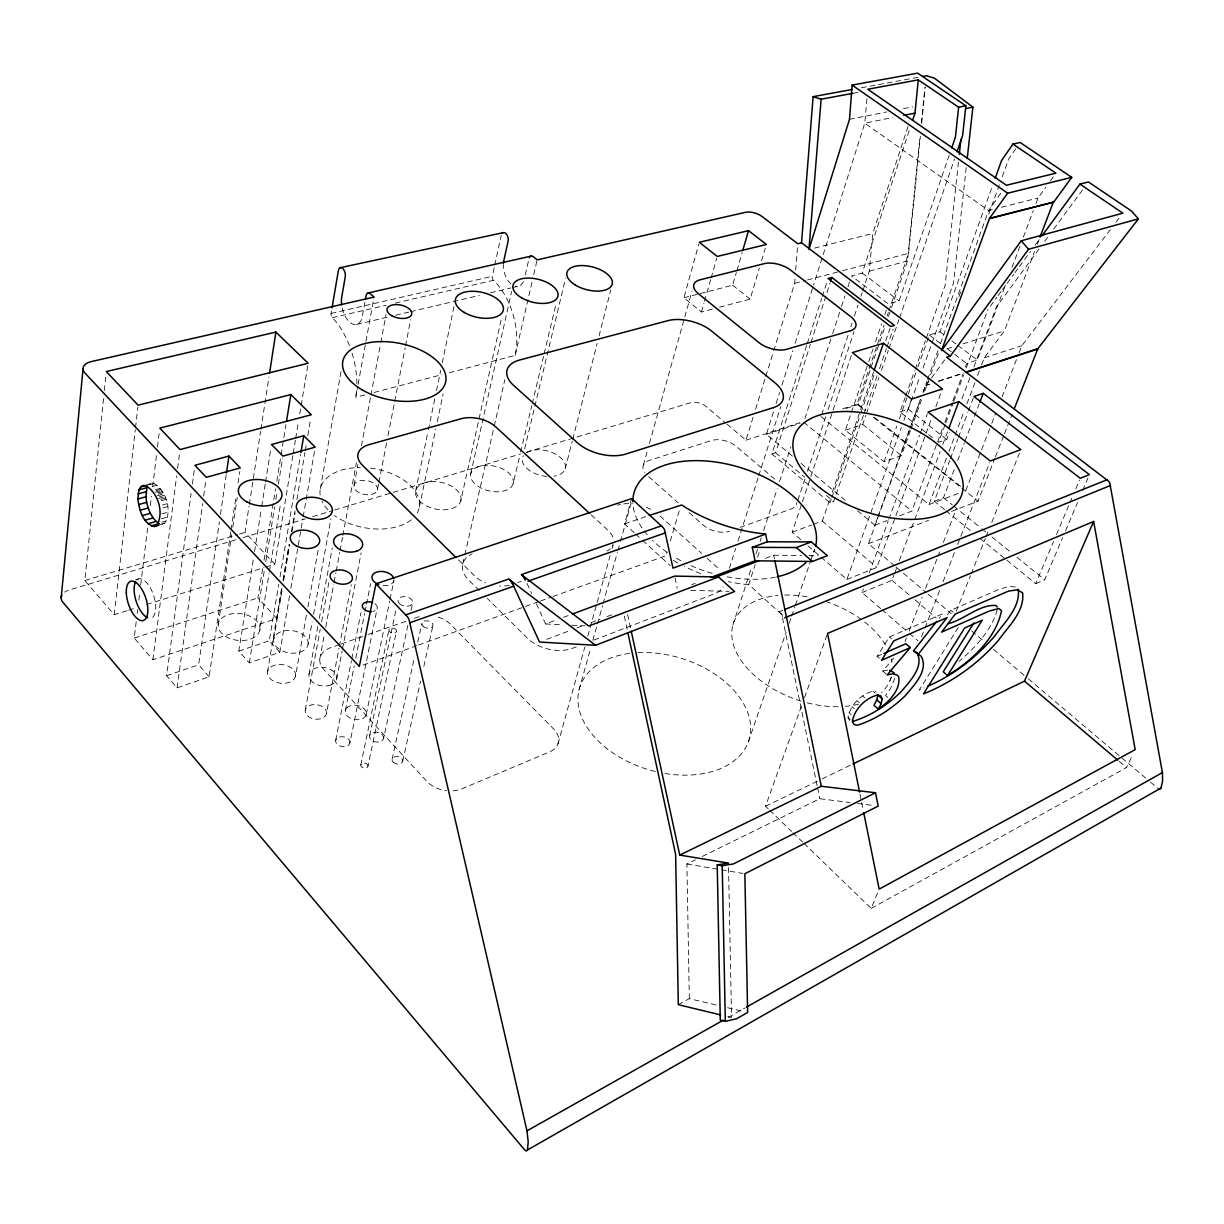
<?xml version="1.0" encoding="UTF-8"?>
<svg xmlns="http://www.w3.org/2000/svg" width="1224" height="1224" viewBox="0 0 1224 1224"><rect width="100%" height="100%" fill="white"/><g stroke="black" fill="none" stroke-linecap="round" stroke-linejoin="round"><path stroke-width="0.75" stroke-dasharray="5 3.75" d="M162.18 524.193L164.735 523.229C172.37 510.852 166.525 490.931 153.995 483.449L147.89 484.184M773.706 350.829L794.636 283.356L795.08 277.695M795.676 270.152L797.604 245.626M866.959 98.67L864.756 123.18L813.547 285.131M862.752 290.914L869.3 271.177L872.819 233.463L908.055 126.393M891.5 307.607L907.474 260.987L919.989 136.384M921.32 123.165L924.916 87.287M888.945 310.774L908.591 253.307L920.371 136.201M921.703 122.981L925.298 87.088M126.837 610.745L114.199 614.708L84.823 580.513L103.581 398.121M104.361 390.533L105.723 377.237M958.484 162.012L945.112 285.36L926.048 338.849M966.226 167.627L953.542 282.974L922.299 370.076M114.199 614.708L135.298 429.701M135.512 427.819L137.868 407.057M281.918 588.254L276.792 618.426L152.908 659.767L134.227 638.025L136.292 620.996M137.226 613.438L137.685 609.659M138.832 600.204L139.75 592.646M140.668 585.072L147.813 526.458M150.353 505.65L151.501 496.194M152.648 486.739L156.565 454.594M157.483 447.035L159.089 433.801M152.908 659.767L176.623 476.075M177.602 468.501L179.806 451.457M230.755 531.874L209.105 676.78L177.052 687.873L166.602 675.709L191.128 493.486M192.398 484.092L194.417 469.067M177.052 687.873L202.618 503.645M203.674 496.118L206.014 479.211M209.105 676.78L198.625 664.8L219.371 521.883M220.458 514.371L226.195 474.881M231.03 529.992L236.094 496.133M238.053 482.96L239.751 471.668M218.224 624.469L231.673 534.674M232.79 527.192L237.272 497.265M265.807 567.049L274.834 564.218L244.999 532.471L249.038 506.246M249.329 504.38L260.59 431.338M260.88 429.471L268.959 377.038M289.553 595.843L279.806 652.316L249.313 662.873L238.802 651.122L253.368 559.077M254.561 551.565L261.401 508.358M261.691 506.491L265.256 483.939M265.562 482.072L270.902 448.259M276.792 618.426L257.912 597.909L262.793 567.783M264.017 560.255L275.599 488.713M276.823 481.185L280.786 456.705M281.092 454.823L285.957 424.697M249.313 662.873L264.583 568.885M265.807 561.357L274.666 506.843M275.89 499.331L277.114 491.803M278.338 484.291L282.622 457.975M259.779 630.238A20.992 13.449 6.8 0 0 231.107 613.943A20.992 13.449 6.8 0 0 226.287 636.786A20.992 13.449 6.8 0 0 259.779 630.238L269.066 573.673M269.372 571.792L280.526 503.921M274.834 564.218L292.888 455.297M293.194 453.416L295.382 440.257M295.688 438.391L298.488 421.484M299.742 413.972L307.836 365.135M279.806 652.316L269.28 640.733L278.766 584.322M280.036 576.795L300.584 454.548M267.52 671.716L281.474 589.31M283.065 579.931L289.094 544.359M283.188 580.712L289.262 544.879M291.496 531.69L295.015 510.943M296.927 499.622L304.914 452.482M305.235 450.6L306.52 443.057M307.79 435.514L310.667 418.547M273.732 639.158L282.362 588.285M283.631 580.742L289.705 544.94M291.939 531.752L295.137 512.902M349.467 345.642A59.41 31.319 74.7 0 0 334.978 320.535L332.301 317.72A3.244 1.729 75.4 0 1 331.077 313.482L331.704 309.733M290.853 588.316L302.863 518.685M303.185 516.803L314.874 449.04M320.382 488.606L341.267 370.306M295.535 676A14.183 9.333 7.5 0 0 275.89 664.892A14.183 9.333 7.5 0 0 273.136 680.835A14.183 9.333 7.5 0 0 295.535 676L306.581 614.448M307.913 606.982L318.623 547.281M308.111 644.329A17.381 11.245 7.9 0 0 283.815 630.926A17.381 11.245 7.9 0 0 280.801 650.173A17.381 11.245 7.9 0 0 308.111 644.329L312.197 621.838M313.558 614.341L330.924 518.716M364.905 394.893L355.74 397.295L357.775 386.157M358.112 384.305L374.039 297.08M364.905 302.19L362.625 314.537A18.406 9.945 75.6 0 1 353.124 324.238A18.406 9.945 75.6 0 1 342.032 307.346M308.999 674.317L317.903 625.938M319.28 618.503L332.285 547.786M305.281 709.951L320.183 629.32M321.575 621.823L329.195 580.574M319.785 659.048L324.329 634.705M325.722 627.223L333.754 584.185M334.106 582.303L335.85 572.954M336.202 571.088L339.706 552.361M340.043 550.494L342.49 537.397M342.842 535.515L356.459 462.534M354.073 485.224L357.928 464.584M361.447 445.827L370.581 397.066M370.933 395.199L380.419 344.556M380.771 342.674L386.034 314.553M326.41 713.76A10.741 7.237 8.2 0 0 311.89 704.825A10.741 7.237 8.2 0 0 309.213 717.08A10.741 7.237 8.2 0 0 326.41 713.76L339.017 648.322M339.369 646.44L351.257 584.751M849.609 720.523L848.033 717.57C850.099 705.116 860.931 694.391 872.972 691.162L876.338 691.958M336.722 678.846L342.123 651.046M342.475 649.194L361.172 552.804M377.451 489.814A11.919 7.023 10.3 0 0 361.202 480.466A11.919 7.023 10.3 0 0 358.617 492.369A11.919 7.023 10.3 0 0 377.451 489.814L378.537 484.199M378.905 482.332L386.57 443.073M388.023 435.591L405.175 347.738M405.542 345.872L410.652 319.693M335.682 740.367L351.41 660.792M351.778 658.94L360.927 612.673M345.367 710.41L354.256 665.703M355.74 658.252L364.645 613.545M365.012 611.694L366.129 606.094M366.496 604.243L370.566 583.756M349.88 742.999A7.222 4.942 8.8 0 0 340.134 736.848A7.222 4.942 8.8 0 0 338.314 745.217A7.222 4.942 8.8 0 0 349.88 742.999L377.237 608.16M366.251 714.464L389.66 601.168M390.043 599.301L393.883 580.727M415.624 491.099L427.987 431.613M428.369 429.746L434.933 398.152M436.478 390.716L440.717 370.26M442.262 362.824L454.242 305.189M360.805 764.969L388.957 629.855M369.602 735.746L396.086 609.2M419.388 506.889L435.713 429.119M437.274 421.714L443.103 393.944M367.965 766.224A3.641 2.524 9.3 0 0 363.008 763.133A3.641 2.524 9.3 0 0 362.182 767.433A3.641 2.524 9.3 0 0 367.965 766.224L396.454 631.247A3.81 2.448 10.4 0 0 391.221 628.126A3.81 2.448 10.4 0 0 390.441 632.288A3.81 2.448 10.4 0 0 396.454 631.247M997.285 609.613C991.532 630.758 975.069 647.389 959.004 661.511M383.586 738.577A7.145 4.865 9.7 0 0 374.054 732.365A7.145 4.865 9.7 0 0 372.127 740.581A7.145 4.865 9.7 0 0 383.586 738.577L408.281 623.414M411.08 610.409L412.672 602.988M449.193 372.723L515.166 355.373A55.998 32.65 75.2 0 0 496.103 282.928L493.425 280.311A3.06 1.805 76 0 1 492.293 276.318L494.312 267M494.726 265.134L501.197 235.345M392.062 759.446L414.508 657.043M417.767 642.156L421.852 623.536M402.711 761.144L420.551 681.202M423.856 666.33L432.99 625.433M460.729 500.953A23.088 13.648 11.7 0 0 430.297 481.659A23.088 13.648 11.7 0 0 423.764 504.41A23.088 13.648 11.7 0 0 460.729 500.953L501.519 318.087M470.643 474.193L511.647 291.45M462.687 564.142L464.401 556.691M464.829 554.824L493.777 428.079M494.205 426.212L504.854 379.608M515.166 355.373L532.058 281.903M533.756 274.558L537.137 259.87M525.249 274.865L528.952 258.815M513.147 483.557A21.772 12.668 12.8 0 0 484.092 465.411A21.772 12.668 12.8 0 0 478.661 486.678A21.772 12.668 12.8 0 0 513.147 483.557L520.231 453.89M520.674 452.038L531.752 405.679M532.195 403.828L543.716 355.618M544.16 353.751L556.109 303.69M524.622 448.917L534.398 408.143M534.842 406.292L565.534 278.399M565.228 468.761L572.266 441.114M572.74 439.263L597.144 343.393M599.026 336.019L610.745 289.935M557.976 743.886L584.797 647.068M587.826 636.097L610.087 555.727M612.107 548.413L613.117 544.757A26.102 15.606 14.7 0 1 606.936 551.045M712.261 309.152L701.459 312.028L683.91 297.769L698.812 244.081M634.246 532.746L624.561 523.903L631.599 498.642M579.044 689.846L590.794 647.726M592.844 640.397L596.929 625.755M597.434 623.919L602.545 605.605M603.065 603.769L617.37 552.498M617.875 550.662L619.925 543.334M620.43 541.513L631.171 503.049M643.334 465.273L647.419 450.631M649.47 443.317L691.927 291.45M701.459 312.028L703.999 303.062M704.504 301.272L710.624 279.745M711.144 277.955L716.744 258.233M700.159 293.576L732.625 285.207L736.343 272.493M736.879 270.672L742.172 252.481M553.019 596.486L666.024 555.681L667.095 552.024M670.339 541.069L680.054 508.189M719.482 307.239L750.113 299.115L759.354 268.132M761.527 260.85L765.321 248.105M894.866 678.295L890.384 688.821L885.579 695.477L887.737 697.389M726.995 424.147L745.982 440.181L753.341 416.466M755.606 409.168L765.214 378.17M765.78 376.349L773.14 352.65M792.418 456.139L766.377 434.321L773.843 410.667M776.154 403.4L779.596 392.476M781.907 385.208L792.831 350.63M795.141 343.347L812.966 286.952M729.336 568.38L735.685 548.398M737.995 541.146L758.192 477.589M758.773 475.769L780.713 406.781M863.425 415.273L833.651 501.549L829.994 502.88L771.916 453.951L806.647 345.413M807.228 343.607L821.702 298.381M822.268 296.575L826.904 282.101M771.916 453.951L775.588 452.727L810.395 344.327M810.976 342.521L830.101 282.897M732.885 624.944L751.796 566.819M755.927 554.105L757.702 548.658M760.073 541.391L761.252 537.764M763.608 530.497L777.209 488.728M779.566 481.46L790.796 446.959M817.127 785.716L782.105 616.116A10.955 7.115 68 0 0 780.728 613.622L748.706 584.506L755.208 564.57M757.564 557.318L759.936 550.066M804.872 418.593L832.029 335.514M832.626 333.708L840.888 308.433M841.485 306.627L845.019 295.78M847.972 286.753L850.328 279.531M949.212 155.157L899.074 300.92L888.41 303.95L851.521 275.92L862.216 273.059L909.646 129.285M821.656 414.768L848.462 333.999M850.833 326.808L852.026 323.228M854.413 316.052L857.978 305.281M860.962 296.3L862.155 292.704M797.849 500.249L805.101 478.492M807.519 471.24L825.664 416.833M828.082 409.581L854.061 331.612M800.833 539.662L792.203 532.211L801.827 503.477M802.424 501.672L810.242 478.324M810.839 476.534L832.504 411.876M833.1 410.086L851.751 354.394M910.442 430.573L901.384 455.603L884.095 461.723L845.356 430.205L868.122 363.467M868.734 361.677L873.033 349.039M875.497 341.833L881.647 323.794M884.722 314.782L887.186 307.561M842.693 408.785L857.029 404.149L884.034 325.14M887.109 316.159L888.333 312.564M845.922 408.495L858.345 404.456L879.23 343.485M879.842 341.68L885.365 325.538M888.44 316.572L890.888 309.412M813.486 524.316L822.344 521.042L829.75 499.484M832.228 492.308L859.998 411.493M860.61 409.688L873.569 371.974M829.994 502.88L831.234 499.285M831.861 497.479L860.35 414.691M860.962 412.901L874.594 373.305M885.732 340.899L890.062 328.307M748.369 741.851L786.114 632.257M789.205 623.276L791.056 617.875M791.683 616.085L794.774 607.104M795.386 605.299L810.242 562.183M810.854 560.393L814.572 549.607A94.676 54.713 17.3 0 1 811.053 556.507M864.052 413.483L877.072 375.722M879.566 368.531L886.39 348.763M887.002 346.973L893.214 328.996M845.356 430.205L862.721 424.407L865.842 415.38M866.47 413.574L878.954 377.482M881.448 370.26L888.318 350.401M888.945 348.595L898.936 319.709M899.564 317.919L954.506 159.074M932.566 437.764L899.992 411.937L905.087 397.678M905.714 395.903L914.603 370.933M915.246 369.158L925.421 340.624M884.095 461.723L896.84 426.044M899.38 418.899L917.22 368.944M917.862 367.154L929.322 335.039L939.94 331.811L991.976 187.257M768.289 808.896L765.551 806.234L801.98 704.672M804.535 697.558L827.546 633.405M820.983 557.073L846.886 579.442L901.308 427.666M903.863 420.521L911.559 399.101M899.992 411.937L908.269 409.168L919.744 377.176M857.534 510.668L874.9 525.203L877.501 518.012M878.144 516.207L909.34 429.899M909.998 428.109L920.387 399.33M922.988 392.139L926.889 381.353M927.547 379.547L937.936 350.783M940.537 343.592L988.64 210.528L1002.196 191.204M894.606 565.809L868.443 543.701L910.931 426.182M911.574 424.407L920.586 399.483M923.156 392.353L925.726 385.239L929.353 384.061M911.084 428.783L921.442 400.187M924.671 391.236L939.558 350.125M958.958 296.483L960.901 291.128M988.717 214.246L999.717 183.86M1002.303 176.715L1008.775 158.829L1016.012 148.425M880.714 608.649L862.063 592.554L863.379 588.973M869.254 572.893L888.18 521.057M888.838 519.267L919.53 435.27M920.188 433.48L927.364 413.819M846.886 579.442L876.874 567.431L895.218 517.446M895.876 515.656L925.375 435.316M926.033 433.541L931.938 417.476M935.87 406.766L942.419 388.911M899.518 515.824L911.819 511.127L936.957 443.516M937.615 441.742L942.251 429.287M944.897 422.173L952.18 402.604M952.838 400.814L962.768 374.131M965.415 367.016L966.731 363.467L977.288 360.055L1004.659 287.043M945.096 424.713L938.487 442.461L946.718 439.538L949.38 432.454M945.754 422.938L953.022 403.415M953.68 401.64L963.594 375.018M966.241 367.919L988.028 309.366M862.063 592.554L892.005 580.314L894.01 574.943M894.683 573.169L896.687 567.798M899.349 560.653L940.109 451.641M942.786 444.496L947.468 431.98M961.957 398.84L969.913 377.619M973.891 367.001L996.428 306.841L1039.054 248.977M1012.003 267.459L1020.005 246.085M1023.341 237.196L1033.347 210.482M1036.024 203.352L1038.029 198.013L1045.832 187.165M821.059 416.573L928.97 504.594L948.294 453.308M948.952 451.534L964.283 410.866M966.945 403.798L974.947 382.577M977.609 375.493L980.929 366.649M981.602 364.89L984.264 357.806L1004.414 330.893L1034.617 251.379M944.591 509.612L934.294 501.243L949.732 460.408M950.405 458.633L957.795 439.11M958.469 437.335L967.863 412.473M968.536 410.698L973.233 398.274M1037.309 244.31L1039.329 239.017M934.294 501.243L943.475 497.755L954.934 467.66M957.627 460.591L964.359 442.889M965.032 441.114L973.784 418.118M974.457 416.344L979.169 403.951M890.016 680.513L891.378 676.979M905.071 641.544L906.433 638.01M909.172 630.926L922.162 597.266M925.589 588.407L937.217 558.297M937.905 556.522L940.644 549.438M943.383 542.354L956.372 508.694M965.797 490.549L991.088 425.187M991.777 423.428L995.877 412.825M1002.028 396.928L1018.429 354.532M1019.118 352.772L1021.856 345.703L1110.245 229.73M921.534 636.771L924.304 629.672M925.007 627.897L940.292 588.821M943.061 581.721L954.873 551.534M957.658 544.42L989.619 462.733M951.522 511.433L978.037 501.136L994.73 458.587M995.418 456.827L1003.772 435.545M1004.46 433.77L1012.11 414.278M956.265 611.204L970.464 575.678M971.168 573.903L985.366 538.392M986.07 536.617L988.196 531.293M991.746 522.418L1019.424 453.171M803.969 843.382L871.197 908.392L878.419 890.888M979.858 538.285L1035.703 583.695L1053.527 541.513M1056.496 534.49L1069.118 504.609M1069.868 502.865L1072.086 497.587M1075.804 488.804L1079.522 480.007M1035.703 583.695L1044.745 579.732L1062.616 537.688M1065.584 530.681L1077.503 502.651M1082.72 490.396L1087.922 478.125M871.197 908.392L1126.524 767.57L1132.827 754.519M958.224 627.545L919.239 690.122L924.12 687.857M879.322 658.359L877.103 656.401L889.358 636.97L942.633 613.851L939.145 618.288M1050.299 180.953L1053.65 176.302M925.726 385.239L930.347 379.517M931.433 378.048L946.611 357.27M990.277 306.306L996.994 297.141M998.126 295.611L1001.477 291.037M1002.609 289.507L1005.96 284.917M1007.092 283.402L1013.809 274.237M1014.926 272.707L1018.291 268.117M1019.408 266.587L1030.623 251.318M1035.106 245.213L1039.589 239.093M1044.669 241.358L1049.152 235.268M1053.65 229.179L1082.812 189.582M947.422 614.815L950.819 610.302L998.432 589.647L1008.806 586.388L1015.828 587.046M1115.982 222.202L1120.587 216.174M886.084 673.965L882.779 671.058L893.704 658.114M148.731 484.735L151.133 483.296M728.265 1017.358L744.896 1007.979M678.31 1004.674L689.326 998.646L718.473 1005.577M689.326 998.646L686.909 864.006L695.416 859.814M702.239 856.463L819.789 798.706L849.946 802.516M765.551 806.234L820.417 779.719M822.146 778.892L851.292 764.816M877.103 656.401L882.183 654.167M779.168 611.755L782.702 610.332M868.443 543.701L928.542 520.353M576.351 646.853L572.801 648.215A32.711 20.747 14.2 0 1 527.284 638.071L487.29 598.444M594.084 640.03L714.709 593.686A30.829 18.544 17 0 0 723.17 586.954M874.9 525.203L887.201 520.506M928.97 504.594L958.774 493.226M546.669 639.356L569.772 630.651M576.887 627.973L582.211 625.954M591.1 622.603L599.99 619.252M607.104 616.575L612.428 614.57M691.698 584.689L695.217 583.358M765.428 558.343L773.706 555.222L801.46 555.466M792.203 532.211L811.711 524.974M536.341 603.707L545.613 623.965L556.369 619.971M563.545 617.309L568.915 615.32M362.901 665.137L416.711 645.706M418.501 645.048L538.682 601.657M540.472 601.015L551.228 597.128M740.138 527.36L791.285 508.924A18.62 10.496 18.1 0 0 796.855 502.513M339.507 644.574L330.572 647.695A24.48 16.034 9.1 0 0 323.825 669.482L426.702 781.249A25.306 17.549 11.7 0 0 446.485 790.658M341.297 643.946L366.282 635.179M368.072 634.552L407.347 620.782M414.492 618.273L418.057 617.018A23.577 15.116 11.4 0 1 420.643 616.284M517.66 582.548L521.21 581.308M624.561 523.903L647.542 516.038M166.602 675.709L198.625 664.8M238.802 651.122L269.28 640.733M938.395 381.108L961.896 373.442M926.017 385.453L929.628 384.275M938.67 381.322L963.992 373.075M134.227 638.025L257.912 597.909M745.982 440.181L799.716 422.739M766.377 434.321L800.144 423.366M984.264 357.806L1021.856 345.703M128.642 610.179L135.864 607.9M146.681 604.503L264.002 567.63M946.948 348.855L954.139 346.606M963.12 343.806L1004.414 330.893M135.497 579.87L138.649 578.906M235.804 539.815L67.427 590.565A15.132 9.425 3.5 0 0 64.566 592.141M243.117 537.596L305.342 518.854M312.671 516.635L332.806 510.576M334.626 510.026L391.374 492.92M393.195 492.369L519.481 454.303M526.794 452.1L691.514 402.451A11.521 6.227 16.3 0 1 705.07 405.664L725.526 422.923M84.823 580.513L237.716 534.643M239.537 534.108L244.999 532.471M161.859 522.143L166.694 520.751M159.9 524.622L164.735 523.229M161.813 513.927L168.285 512.076M161.461 518.792L167.917 516.941M162.914 507.929L167.78 506.552M162.348 505.053L167.198 503.676M160.665 499.331L165.515 497.969M161.17 500.723L166.02 499.361M158.263 494.068L163.129 492.721M157.299 495.766L163.771 493.961M159.533 496.623L164.399 495.261M158.493 498.413L164.98 496.592M155.402 489.677L160.268 488.33M156.152 490.671L161.017 489.325M155.249 492.201L161.736 490.396M157.59 492.874L162.44 491.528M152.235 486.509L157.1 485.178M149.129 484.781L153.995 483.449M869.3 271.177L907.474 260.987M794.636 283.356L805.667 280.449M807.503 279.959L840.597 271.238M842.433 270.749L908.591 253.307M374.07 392.476L441.864 374.651M683.91 297.769L698.353 294.051M992.297 209.595L988.64 210.528L864.756 123.18L892.663 117.58M1001.446 207.284L1038.029 198.013M814.419 248.105L872.819 233.463M356.643 324.452L388.253 316.985M395.689 315.226L408.694 312.135M410.545 311.707L479.318 295.428M490.472 292.781L510.928 287.946M512.779 287.502L518.364 286.187M332.301 317.72L386.004 305.25M395.276 303.093L493.425 280.311M331.077 313.466L492.293 276.303M849.487 119.294L886.712 111.95M903.465 108.63L912.767 106.794M882.779 671.058L888.318 669.956M852.853 93.315L858.452 92.259M861.436 87.761L919.01 77.127M808.865 555.528L818.106 555.62M690.856 590.351L728.923 591.391M748.706 584.506L745.86 584.399A106.136 61.215 17.4 0 1 728.418 581.691M545.613 623.965L562.474 624.776M571.837 625.219L584.95 625.846M857.473 803.464L874.441 805.606M686.909 864.006L742.983 873.446M727.591 1007.735L743.978 1011.621M727.867 1016.67L731.539 1017.557L728.464 863.088M862.216 273.059L899.074 300.92M939.94 331.811L944.423 335.208M951.889 340.853L956.372 344.25M957.872 345.367L977.288 360.055M929.322 335.039L941.302 344.128M947.284 348.687L953.266 353.231M954.766 354.363L966.731 363.467M908.269 409.168L946.718 439.538M732.625 285.207L750.113 299.115M858.345 404.456L865.812 410.438M874.762 417.613L961.314 486.968M857.029 404.149L864.404 410.055M873.263 417.154L960.32 486.938M961.804 488.131L978.037 501.136M862.721 424.407L901.384 455.603M943.475 497.755L952.287 504.885M953.756 506.063L980.164 527.452M981.633 528.646L986.039 532.211M991.914 536.953L1010.978 552.407M1016.853 557.149L1044.745 579.732M946.06 510.806L971.045 531.109M803.694 422.203L911.819 511.127M801.093 463.406L847.406 502.177M779.948 612.581L782.059 614.356L782.595 617.386M775.588 452.727L804.627 477.131M826.399 495.445L833.651 501.549M950.819 610.302L953.037 612.168M896.06 567.049L901.874 571.96M903.327 573.184L926.599 592.86M928.052 594.084L951.308 613.744M971.657 630.941L983.285 640.779M993.46 649.378L1026.905 677.652M1028.359 678.876L1149.015 780.881M1150.468 782.105L1157.736 788.256M1119.241 761.389L1126.524 767.57M774.792 479.15L736.282 446.408A18.253 10.098 16.9 0 0 711.389 440.548L649.347 460.408A18.742 10.618 15.9 0 0 644.696 472.51M822.344 521.042L876.874 567.431M892.005 580.314L909.157 594.91M914.879 599.76L936.314 618.013M808.024 545.873L819.544 555.818M882.152 609.889L907.963 632.196M909.401 633.435L918.015 640.856M889.358 636.97L891.607 638.913M648.689 476.641L678.065 502.727M689.25 512.672L703.234 525.096A19.11 11.062 17.1 0 0 729.565 531.17M872.972 691.162L875.16 693.105M862.629 695.859L864.802 697.818M659.996 515.993L701.689 553.462M707.243 558.45L716.973 567.202A30.829 18.544 17 0 1 719.36 569.604M857.075 700.74L859.248 702.698M852.118 706.722L854.291 708.696M848.966 712.674L851.139 714.632M848.033 717.57L850.19 719.528M635.639 534.016L641.162 539.065M642.554 540.335L670.216 565.61M591.07 514.723L607.915 530.237A26.102 15.606 14.7 0 1 613.392 538.606M769.667 810.212L791.622 831.448M792.984 832.764L802.592 842.051M458.403 559.888L474.621 575.907A27.142 16.708 12.9 0 0 485.622 582.899M479.288 590.534L468.624 579.962A32.084 19.783 12.8 0 1 471.974 553.982M527.07 583.466L531.706 593.579M627.606 614.417L630.834 629.35M624.301 616.131L627.101 629.167M675.051 577.835L677.255 588.254M773.706 555.222L774.471 558.955M817.51 787.567L819.789 798.706M859.936 793.932L863.333 810.732M617.386 505.221A30.218 17.763 15.6 0 1 620.491 504.38M623.842 503.86A30.218 17.763 15.6 0 1 631.125 503.752M646.165 507.226A30.218 17.763 15.6 0 1 652.943 510.576M775.373 577.177A94.676 54.713 17.3 0 1 745.171 579.059L738.669 578.508A94.676 54.713 17.3 0 1 727.102 576.825M712.2 573.337A94.676 54.713 17.3 0 1 688.271 564.432M680.804 560.699A94.676 54.713 17.3 0 1 675.097 557.486M667.049 552.299A94.676 54.713 17.3 0 1 652.392 540.243M647.312 534.827A94.676 54.713 17.3 0 1 632.869 502.926M637.918 652.637A88.633 58.033 17.2 0 1 747.879 712.98A88.633 58.033 17.2 0 1 681.569 775.113L675.434 774.761A88.633 58.033 17.2 0 1 664.556 773.415M655.222 771.487A88.633 58.033 17.2 0 1 581.783 682.227L583.756 678.647A88.633 58.033 17.2 0 1 632.395 653.065M891.194 677.132A83.4 51.163 19.9 0 1 881.525 692.493M858.621 704.167A83.4 51.163 19.9 0 1 845.34 706.37M838.211 706.722A83.4 51.163 19.9 0 1 804.03 701.979M801.154 701.138A83.4 51.163 19.9 0 1 732.671 641.789A83.4 51.163 19.9 0 1 777.959 595.445M784.691 595.048A83.4 51.163 19.9 0 1 809.538 597.236M825.772 601.474A83.4 51.163 19.9 0 1 860.411 618.824M864.649 622.006A83.4 51.163 19.9 0 1 886.712 647.251M891.225 658.772A83.4 51.163 19.9 0 1 891.99 662.582M352.053 353.093A59.41 31.319 74.7 0 1 356.888 383.571M356.612 390.67A59.41 31.319 74.7 0 1 355.74 397.295M509.429 585.256A27.142 16.708 12.9 0 1 499.469 586.005M453.033 790.826A25.306 17.549 11.7 0 0 461.922 788.791L549.607 751.857A24.388 16.463 14.1 0 0 553.523 728.877L450.386 624.225A23.577 15.116 11.4 0 0 435.316 616.391M700.771 573.628A106.136 61.215 17.4 0 1 684.43 566.482M677.683 562.918A106.136 61.215 17.4 0 1 672.802 560.087M400.34 604.396A7.482 4.728 10.8 0 1 402.987 596.669A7.482 4.728 10.8 0 1 412.641 603.111A7.482 4.728 10.8 0 1 400.722 604.656M374.819 603.662A7.574 4.789 10 0 1 373.106 611.419M523.459 281.489A17.32 10.343 76.2 0 1 515.442 286.232M510.959 283.892A17.32 10.343 76.2 0 1 503.355 264.43M370.413 468.149A50.352 29.896 10.3 0 1 416.191 514.692M411.386 519.756A50.352 29.896 10.3 0 1 334.626 515.595M327.971 509.827A50.352 29.896 10.3 0 1 322.065 501.412M320.122 494.924A50.352 29.896 10.3 0 1 360.208 467.522M393.99 579.763A11.138 6.946 10.4 0 1 381.001 585.225M526.091 452.941A22.063 12.653 13.8 0 1 560.041 457.164A22.063 12.653 13.8 0 1 554.105 476.167M546.899 476.411A22.063 12.653 13.8 0 1 523.382 455.711M136.95 579.901A20.533 9.195 72.1 0 1 153.535 595.216A20.533 9.195 72.1 0 1 149.756 618.212M347.371 707.38L346.943 707.747A10.649 7.16 9.2 0 0 354.746 719.544A10.649 7.16 9.2 0 0 365.639 710.67A10.649 7.16 9.2 0 0 347.83 707.013L347.371 707.38M330.954 684.904L330.143 685.195A14.045 9.272 8.5 0 1 309.259 677.591L309.075 676.933A14.045 9.272 8.5 0 1 318.592 667.401A14.045 9.272 8.5 0 1 335.33 673.506A14.045 9.272 8.5 0 1 330.954 684.904M423.167 626.351A5.646 3.611 11.3 0 0 432.684 626.321A5.646 3.611 11.3 0 0 426.411 620.782A5.646 3.611 11.3 0 0 423.167 626.351M393.271 762.322A5.386 3.718 10.2 0 0 402.405 762.078A5.386 3.718 10.2 0 0 396.484 756.524A5.386 3.718 10.2 0 0 393.271 762.322"/><path stroke-width="1.5" d="M137.853 499.009L138.924 489.845L140.653 486.938L143.04 485.515L145.901 485.668C158.416 493.226 164.261 513.116 156.687 525.555L154.132 526.519C142.703 523.597 139.215 509.306 137.853 499.009L145.901 496.776L146.987 487.626L138.924 489.845M957 151.852L962.63 135.604L965.858 105.769L917.633 73.149L852.149 85.099L849.487 119.294L808.942 249.467L821.12 99.22L852.853 93.315M1041.823 236.048L1079.935 184.105L1088.427 181.963L1131.297 210.88L1138.397 218.851L1028.527 249.268L950.314 356.108L801.521 242.811L813.134 96.665L852.149 89.474M61.2 597.71L83.079 368.546M912.614 120.304L914.986 113.113L918.275 79.866L867.801 89.245L1006.373 185.268L1055.884 173.196L1012.952 144.08L1001.599 160.497L995.173 178.337M918.275 79.866L958.621 107.222L955.409 137.165L951.691 147.966M959.31 154.408L960.947 139.23M967.266 158.171L972.881 107.115L934.371 78.122L926.446 75.766L922.728 76.439M226.471 472.999L228.919 456.078L194.922 465.319L206.275 477.329L240.302 467.905L228.919 456.078M269.54 373.289L275.89 332.087L106.304 371.53L138.083 405.159L308.142 363.268L275.89 332.087M286.569 420.934L290.838 394.572L159.793 428.125L180.05 449.575L311.309 414.768L290.838 394.572M300.905 452.666L303.751 435.729L271.498 444.496L282.928 456.093L315.195 447.158L303.751 435.729M332.025 307.867L338.405 270.443A6.166 3.32 76.1 0 1 342.72 268.454A6.166 3.32 76.1 0 1 345.275 276.746L341.634 297.753A18.406 9.945 75.6 0 0 341.634 304.853M61.827 595.292A15.132 9.425 3.5 0 0 62.194 601.397L524.392 1149.581A3.963 1.928 64 0 0 527.483 1149.979L528.187 1141.61L526.978 1130.854L409.091 619.818A12.653 6.701 70.8 0 0 407.607 616.942L375.906 583.817L631.599 498.642L663.24 527.666A11.46 7.145 70.7 0 1 664.663 530.252L672.986 568.135L765.643 534.108L767.218 541.804L811.328 541.895L827.363 555.696L812.43 561.464L755.07 560.806L711.067 577.391M365.563 298.671L366.205 295.152A6.227 3.412 75.7 0 1 370.046 293.485L374.039 297.08L91.448 361.554A16.294 8.889 6.2 0 0 85.099 373.213L359.32 666.422L375.906 583.817M876.828 699.868L877.837 694.957L882.167 698.827L881.142 703.739L878.296 709.124L873.982 705.269L876.828 699.868L881.142 703.739M742.708 250.66L748.537 230.663L766.408 244.463L717.249 256.443L699.317 242.291L748.537 230.663M830.683 281.092L831.846 277.481L894.453 325.4L890.689 326.502L828.067 278.491L831.846 277.481M527.483 1149.979L1160.964 788.026L1162.601 781.111L1162.418 772.558L1109.847 483.358A9.425 7.252 66.6 0 0 1108.592 481.262L946.611 357.27L950.314 356.108M874.181 370.183L883.437 343.24L942.419 388.911L911.559 399.101L852.363 352.604L883.437 343.24M1012.952 144.08L1020.143 142.474L1071.734 177.358L1053.711 202.113L989.497 218.346L941.562 350.538L1021.244 240.791L1122.882 213.16L1079.935 184.105M948.799 428.4L958.82 401.594L1020.847 449.606L990.308 460.958L928.021 412.029L958.82 401.594M1039.987 237.242L1053.42 201.899M979.843 402.191L983.224 393.332L1089.421 474.621L1080.256 478.263L973.906 396.499L983.224 393.332M1014.191 408.954L1037.845 348.687L1138.397 218.851M853.006 763.975L1024.488 681.125L1093.613 521.485L827.546 633.405L859.554 792.066M973.921 622.848L943.245 671.808L947.529 675.526C971.336 661.144 995.785 638.744 1001.523 610.715L998.891 608.527L989.42 610.99L941.654 632.12L955.256 614.05L1008.438 591.131L1017.129 589.83L1022.606 592.783C1024.947 611.22 1008.484 626.198 998.631 640.091C978.313 663.714 952.425 682.258 923.508 693.886L964.604 628.034L982.245 620.186L947.529 675.526M989.497 218.346L1007.658 193.208L1071.734 177.358M882.167 698.827L880.683 695.829L877.333 695.048C865.291 698.323 854.459 709.033 852.348 721.502L853.924 724.455L857.305 725.266C875.175 719.651 891.454 708.987 904.949 696.028C913.624 685.654 928.924 670.767 921.289 656.37L913.502 650.893L936.804 621.257M917.893 654.702L947.085 617.615L893.841 640.856L881.54 660.317L910.274 647.588L905.837 643.748L883.866 653.417M910.274 647.588L887.171 674.929L892.694 673.827L896.978 674.975L898.661 676.704C901.002 690.076 888.486 702.224 878.296 709.124M526.978 1130.854L723.262 1020.173M746.548 1007.046L1162.418 772.558M875.512 792.754L733.467 863.914L722.221 865.735L717.218 864.909L720.278 1020.097L725.312 1021.321L736.557 1018.766L747.635 1012.493L744.85 873.752L878.205 806.081L875.512 792.754L821.289 786.252L679.733 855.086L631.247 631.217M927.364 686.343C953.297 675.418 975.88 657.579 994.347 636.495C1004.185 622.618 1020.632 607.609 1018.246 589.203M947.483 623.842C963.854 620.262 979.016 604.12 996.183 605.513L997.162 607.089M784.691 617.845L1110.551 485.469M784.477 609.613L1107.123 479.716M406.001 614.785L508.924 578.952L510.653 580.956A11.949 4.223 58.4 0 1 512.458 583.588L539.554 642.034L595.583 645.293L734.63 591.544L718.488 576.978L674.684 576.106L572.495 613.989M718.488 576.978L588.698 626.03L521.393 574.607L661.664 525.754M755.07 560.806L752.301 547.327L796.38 547.541L811.328 541.895M716.56 576.81L758.819 560.852M752.301 547.327L767.218 541.804M410.04 622.664L513.851 586.143M528.079 581.14L665.519 532.807M649.317 515.426L681.722 504.992A107.88 60.083 17.4 0 0 762.368 533.633L765.643 534.108M965.522 372.264L1037.845 348.687M965.797 372.478L1038.12 348.886M154.132 526.519L158.967 525.127M148.104 523.719L156.137 521.409L159.242 523.566L151.195 525.876M145.075 520.2L153.107 517.905L156.137 521.409M142.351 515.595L150.384 513.315L153.107 517.905M140.133 510.255L148.165 507.991L150.384 513.315M138.603 504.579L146.635 502.33L145.901 496.776M137.96 493.961L146.023 491.742M140.653 486.938L147.125 485.178M852.99 721.349C870.876 715.795 887.171 705.162 900.65 692.218C909.325 681.86 924.594 666.942 916.898 652.56L913.502 650.893M989.803 218.56L1053.711 202.113M801.521 242.811L797.757 243.744L762.017 216.48A12.225 5.692 16.5 0 0 745.355 212.349L537.137 259.87L533.603 256.887A5.86 3.534 76.3 0 0 529.365 257.652M368.179 292.964L531.216 256.091M340.027 267.735L502.957 232.728M965.966 108.523L972.881 107.115M903.817 115.347L914.986 113.113M958.621 107.222L965.858 105.769M717.218 864.909L728.464 863.088L679.733 855.086M720.523 1014.895L678.31 1004.674L675.633 854.398L627.912 632.885M889.741 670.354L894.285 672.863M813.134 96.665L821.12 99.22M852.149 85.099L1007.658 193.208M509.75 579.839L595.583 645.293M1024.488 681.125L1117.772 760.15M796.38 547.541L812.43 561.464M589.662 513.422L495.598 426.748A25.168 14.244 12.5 0 0 461.173 418.715L369.082 444.633A26.194 15.162 10.7 0 0 362.38 465.166L455.695 557.226M1021.244 240.791L1028.527 249.268M522.22 575.479L523.122 576.596A11.888 4.269 58.4 0 1 524.912 579.227L525.326 579.901L524.316 577.437M511.862 581.798L512.871 584.261M146.635 502.33L148.165 507.991M774.853 560.822L821.289 786.252M863.7 812.598L879.153 889.129L1135.199 749.624L1093.613 521.485M722.221 865.735L725.312 1021.321M805.805 562.703A94.676 54.713 17.3 0 1 777.194 576.779M632.839 501.611A94.676 54.713 17.3 0 1 636.373 486.739L638.347 483.404A94.676 54.713 17.3 0 1 746.747 469.664A94.676 54.713 17.3 0 1 815.658 545.95M502.192 233.279A5.799 3.458 76.8 0 1 506.583 234.289A5.799 3.458 76.8 0 1 508.098 241.189L503.691 261.171A17.32 10.343 76.2 0 0 503.416 263.313M371.622 611.618A7.574 4.789 10 0 1 362.319 605.62A7.574 4.789 10 0 1 372.616 602.545M378.767 584.567A11.138 6.946 10.4 0 1 373.657 573.75L374.575 573.062A11.138 6.946 10.4 0 1 385.682 572.052A11.138 6.946 10.4 0 1 393.746 578.279M1160.964 788.026A2.983 2.173 58 0 1 1158.975 788.899M147.66 617.707A20.533 9.195 72.1 0 1 136.292 601.718A20.533 9.195 72.1 0 1 135.619 581.691M773.446 407.623L625.785 454.058A34.884 19.477 14.8 0 1 577.361 442.736L513.667 385.468A34.165 18.528 13.7 0 1 519.772 359.963L668.105 320.612A32.053 16.524 16 0 1 711.695 331.123L774.838 382.714A32.742 17.289 17.1 0 1 773.446 407.623M356.689 551.152L355.832 551.412A14.688 8.966 9.7 0 1 333.968 543.517L333.769 542.875A14.688 8.966 9.7 0 1 343.546 533.832A14.688 8.966 9.7 0 1 361.08 540.167A14.688 8.966 9.7 0 1 356.689 551.152M850.466 330.709L786.711 349.268A20.242 10.266 17.2 0 1 758.88 342.552L698.476 293.775A19.844 9.838 16.2 0 1 700.097 279.806L764.312 263.634A19.293 9.318 17 0 1 790.551 270.076L850.512 316.465A19.691 9.716 18 0 1 850.466 330.709M302.94 515.671A18.176 10.878 9.2 0 0 332.132 511.953A18.176 10.878 9.2 0 0 307.958 497.449A18.176 10.878 9.2 0 0 302.94 515.671M334.443 581.966A11.245 7.007 9.4 0 0 352.328 579.136A11.245 7.007 9.4 0 0 337.059 570.093A11.245 7.007 9.4 0 0 334.443 581.966M575.311 285.008A23.378 11.735 14.4 0 0 612.168 284.396A23.378 11.735 14.4 0 0 581.293 265.562A23.378 11.735 14.4 0 0 575.311 285.008M820.524 488.299A88.725 47.843 19.5 0 0 961.161 496.301A88.725 47.843 19.5 0 0 852.363 411.708A88.725 47.843 19.5 0 0 820.524 488.299M521.699 297.891A23.103 11.781 13.6 0 0 557.884 296.285A23.103 11.781 13.6 0 0 526.794 278.123A23.103 11.781 13.6 0 0 521.699 297.891M246.957 501.932A21.94 13.005 8.2 0 0 281.765 496.378A21.94 13.005 8.2 0 0 251.7 479.884A21.94 13.005 8.2 0 0 246.957 501.932M464.324 312.472A24.526 12.714 12.7 0 0 503.186 310.621A24.526 12.714 12.7 0 0 470.597 291.312A24.526 12.714 12.7 0 0 464.324 312.472M361.86 389.691A52.433 28.657 11.2 0 0 445.398 382.928A52.433 28.657 11.2 0 0 375.554 341.848A52.433 28.657 11.2 0 0 361.86 389.691M126.317 593.181A20.594 9.165 72.1 0 0 143.239 620.553A20.594 9.165 72.1 0 0 141.663 589.004A20.594 9.165 72.1 0 0 126.317 593.181M392.017 315.853A12.592 6.61 11.4 0 0 411.738 314.094A12.592 6.61 11.4 0 0 394.465 304.669A12.592 6.61 11.4 0 0 392.017 315.853M296.33 545.858A14.826 9.042 8.8 0 0 319.617 541.681A14.826 9.042 8.8 0 0 298.993 530.42A14.826 9.042 8.8 0 0 296.33 545.858"/></g></svg>
